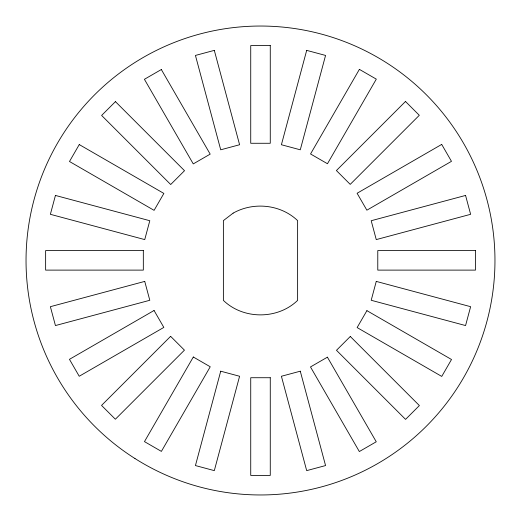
<?xml version="1.0" encoding="UTF-8"?>
<svg xmlns="http://www.w3.org/2000/svg" width="521" height="521" viewBox="0 0 521 521"><rect width="100%" height="100%" fill="white"/><g stroke="black" fill="none" stroke-linecap="round" stroke-linejoin="round"><path stroke-width="0.78" d="M55.434 195.44L50.374 214.313L144.74 239.595L149.801 220.722L55.434 195.44M220.722 371.199L195.44 465.566L214.313 470.626L239.595 376.26L220.722 371.199M306.687 50.374L281.405 144.74L300.278 149.801L325.56 55.434L306.687 50.374M376.26 281.405L371.199 300.278L465.566 325.56L470.626 306.687L376.26 281.405M79.257 144.577L69.488 161.503L154.092 210.347L163.868 193.428L79.257 144.577M193.317 357.009L144.467 441.619L161.386 451.388L210.237 366.777L193.317 357.009M359.386 69.365L310.542 153.969L327.462 163.737L376.305 79.133L359.386 69.365M366.908 310.653L357.132 327.572L441.743 376.423L451.512 359.497L366.908 310.653M115.441 101.621L101.621 115.441L170.699 184.519L184.519 170.699L115.441 101.621M170.621 336.332L101.543 405.416L115.362 419.229L184.441 350.151L170.621 336.332M405.488 101.471L336.403 170.549L350.223 184.369L419.301 115.291L405.488 101.471M350.301 336.481L336.481 350.301L405.559 419.379L419.379 405.559L350.301 336.481M233.148 213.122L223.379 220.617L223.379 300.383C243.3 319.699 277.7 319.699 297.621 300.383L297.621 220.617C280.63 204.349 253.486 201.62 233.148 213.122M161.334 69.527L144.415 79.296L193.265 163.9L210.184 154.131L161.334 69.527M154.06 310.49L69.456 359.334L79.225 376.253L163.828 327.409L154.06 310.49M441.704 144.415L357.1 193.265L366.869 210.184L451.473 161.334L441.704 144.415M327.409 357.172L310.49 366.94L359.334 451.544L376.253 441.775L327.409 357.172M214.313 50.374L195.44 55.434L220.722 149.801L239.595 144.74L214.313 50.374M144.74 281.405L50.374 306.687L55.434 325.56L149.801 300.278L144.74 281.405M465.566 195.44L371.199 220.722L376.26 239.595L470.626 214.313L465.566 195.44M300.278 371.199L281.405 376.26L306.687 470.626L325.56 465.566L300.278 371.199M270.269 45.581L250.731 45.581L250.731 143.275L270.269 143.275L270.269 45.581M143.327 250.568L45.633 250.568L45.633 270.112L143.327 270.112L143.327 250.568M475.471 250.568L377.777 250.568L377.777 270.112L475.471 270.112L475.471 250.568M270.269 377.725L250.731 377.725L250.731 475.419L270.269 475.419L270.269 377.725M134.965 458.526A234.463 234.463 0 0 0 494.761 270.204A234.463 234.463 0 0 0 151.774 52.771A234.463 234.463 0 0 0 134.965 458.526"/></g></svg>
